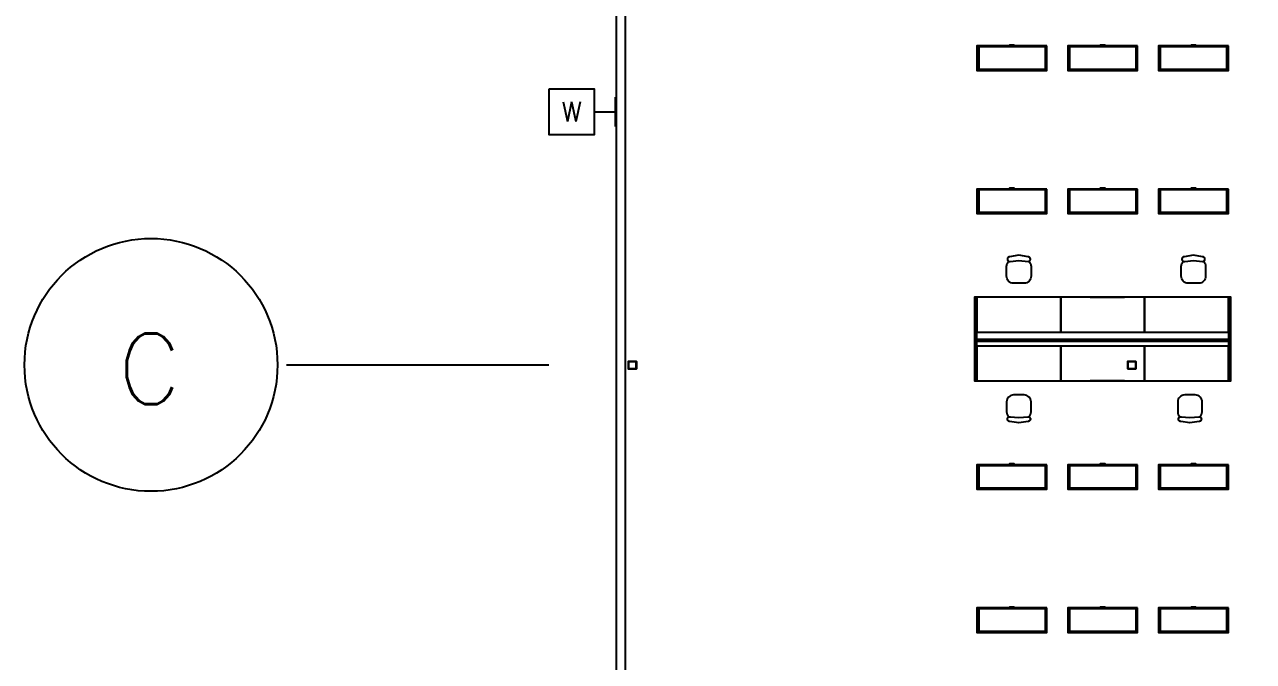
# Model space of a CAD drawing. Header units: millimetres. Extents: x 626570 to 643256, y 6233 to 11343.
# Drawn here: x 626570 to 627633, y 9670 to 10221 of the extents above; entities that cross this region are included whole.
import ezdxf
from ezdxf.enums import TextEntityAlignment as Align

# ---------------------------------------------------------------- set-up
doc = ezdxf.new("R2010")
doc.units = ezdxf.units.MM
doc.header["$LTSCALE"] = 4000
doc.header["$MEASUREMENT"] = 0
doc.linetypes.add('DASHDOT', pattern=[1, 0.5, -0.25, 0, -0.25])
doc.layers.get('0').update_dxf_attribs({"linetype": 'CONTINUOUS'})
for name, color, linetype in [('2012-201_FURNITURE', 4, 'CONTINUOUS'), ('2012-201_WALL-FLEXWALL', 7, 'CONTINUOUS'), ('LTG', 6, 'CONTINUOUS'), ('MASTERFOUNDATION_1', 4, 'DASHDOT'), ('MASTERFOUNDATION_2', 7, 'CONTINUOUS'), ('MASTERFOUNDATION_25', 7, 'CONTINUOUS')]:
    doc.layers.add(name, color=color, linetype=linetype)
doc.styles.add('ROMANS', font='ROMANS')
doc.styles.get("Standard").update_dxf_attribs({"font": 'simplex.shx'})

# ---------------------------------------------------------------- blocks, each defined once
blk = doc.blocks.new('WL')
for p, q in [((0, -322), (0, 322)), ((-465, 0), (0, 0))]:
    blk.add_line(p, q)
blk.add_lwpolyline([(-1465, 500), (-1465, -500), (-465, -500), (-465, 500)], close=True)
blk.add_text('W', height=430).set_placement((-965, 0), align=Align.MIDDLE)

msp = doc.modelspace()

# ---------------------------------------------------------------- linework, layer by layer
at = {"layer": '2012-201_FURNITURE', "linetype": 'Continuous'}
for p, q in [((627453.5, 10202), (627394.6, 10202)), ((627395.3, 10202), (627395.3, 10181.6)), ((627452.7, 10202), (627452.7, 10181.6)), ((627532, 10202), (627473.1, 10202)), ((627473.9, 10202), (627473.9, 10181.6)), ((627531.2, 10202), (627531.2, 10181.6)), ((627610.5, 10202), (627551.6, 10202)), ((627552.4, 10202), (627552.4, 10181.6)), ((627609.8, 10202), (627609.8, 10181.6)), ((627453.5, 10078.2), (627394.6, 10078.2)), ((627395.3, 10078.2), (627395.3, 10057.8)), ((627452.7, 10078.2), (627452.7, 10057.8)), ((627532, 10078.2), (627473.1, 10078.2)), ((627473.9, 10078.2), (627473.9, 10057.8)), ((627531.2, 10078.2), (627531.2, 10057.8)), ((627610.5, 10078.2), (627551.6, 10078.2)), ((627552.4, 10078.2), (627552.4, 10057.8)), ((627609.8, 10078.2), (627609.8, 10057.8)), ((627453.5, 9839.6), (627394.6, 9839.6)), ((627395.3, 9839.6), (627395.3, 9819.2)), ((627452.7, 9839.6), (627452.7, 9819.2)), ((627532, 9839.6), (627473.1, 9839.6)), ((627473.9, 9839.6), (627473.9, 9819.2)), ((627531.2, 9839.6), (627531.2, 9819.2)), ((627610.5, 9839.6), (627551.6, 9839.6)), ((627552.4, 9839.6), (627552.4, 9819.2)), ((627609.8, 9839.6), (627609.8, 9819.2)), ((627453.5, 9715.8), (627394.6, 9715.8)), ((627395.3, 9715.8), (627395.3, 9695.4)), ((627452.7, 9715.8), (627452.7, 9695.4)), ((627532, 9715.8), (627473.1, 9715.8)), ((627473.9, 9715.8), (627473.9, 9695.4)), ((627531.2, 9715.8), (627531.2, 9695.4)), ((627610.5, 9715.8), (627551.6, 9715.8)), ((627552.4, 9715.8), (627552.4, 9695.4)), ((627609.8, 9715.8), (627609.8, 9695.4))]:
    msp.add_line(p, q, dxfattribs=at)
at = {"layer": '2012-201_FURNITURE', "linetype": 'Continuous', "flags": 128}
for points in [[(627454.2, 10202.8), (627393.8, 10202.8), (627393.8, 10181.6), (627454.2, 10181.6), (627454.2, 10202.8)], [(627453.5, 10202.8), (627453.5, 10182.4), (627394.6, 10182.4), (627394.6, 10202.8), (627453.5, 10202.8)], [(627426, 10202.8), (627426, 10203.5), (627422, 10203.5), (627422, 10202.8), (627426, 10202.8)], [(627532.7, 10202.8), (627472.4, 10202.8), (627472.4, 10181.6), (627532.7, 10181.6), (627532.7, 10202.8)], [(627532, 10202.8), (627532, 10182.4), (627473.1, 10182.4), (627473.1, 10202.8), (627532, 10202.8)], [(627491.8, 10202.8), (627521.3, 10202.8), (627491.8, 10202.8)], [(627504.6, 10202.8), (627504.6, 10203.5), (627500.5, 10203.5), (627500.5, 10202.8), (627504.6, 10202.8)], [(627611.3, 10202.8), (627550.9, 10202.8), (627550.9, 10181.6), (627611.3, 10181.6), (627611.3, 10202.8)], [(627610.5, 10202.8), (627610.5, 10182.4), (627551.6, 10182.4), (627551.6, 10202.8), (627610.5, 10202.8)], [(627583.1, 10202.8), (627583.1, 10203.5), (627579.1, 10203.5), (627579.1, 10202.8), (627583.1, 10202.8)], [(627454.2, 10078.9), (627393.8, 10078.9), (627393.8, 10057.8), (627454.2, 10057.8), (627454.2, 10078.9)], [(627453.5, 10078.9), (627453.5, 10058.6), (627394.6, 10058.6), (627394.6, 10078.9), (627453.5, 10078.9)], [(627426, 10078.9), (627426, 10079.7), (627422, 10079.7), (627422, 10078.9), (627426, 10078.9)], [(627532.7, 10078.9), (627472.4, 10078.9), (627472.4, 10057.8), (627532.7, 10057.8), (627532.7, 10078.9)], [(627532, 10078.9), (627532, 10058.6), (627473.1, 10058.6), (627473.1, 10078.9), (627532, 10078.9)], [(627504.6, 10078.9), (627504.6, 10079.7), (627500.5, 10079.7), (627500.5, 10078.9), (627504.6, 10078.9)], [(627611.3, 10078.9), (627550.9, 10078.9), (627550.9, 10057.8), (627611.3, 10057.8), (627611.3, 10078.9)], [(627610.5, 10078.9), (627610.5, 10058.6), (627551.6, 10058.6), (627551.6, 10078.9), (627610.5, 10078.9)], [(627583.1, 10078.9), (627583.1, 10079.7), (627579.1, 10079.7), (627579.1, 10078.9), (627583.1, 10078.9)], [(627491.8, 10057.8), (627521.3, 10057.8), (627491.8, 10057.8)], [(627430, 10021.6), (627430, 10021.6), (627430, 10021.6), (627422.1, 10020.3), (627422.1, 10020.3), (627422.1, 10020.3), (627422, 10020.3), (627421.9, 10020.3), (627421.8, 10020.3), (627421.8, 10020.3), (627421.7, 10020.3), (627421.6, 10020.3), (627421.6, 10020.2), (627421.5, 10020.2), (627421.4, 10020.2), (627421.4, 10020.2), (627421.4, 10020.2), (627421.3, 10020.1), (627421.2, 10020.1), (627421.2, 10020.1), (627421.1, 10020), (627421, 10020), (627421, 10020), (627420.9, 10019.9), (627420.9, 10019.9), (627420.8, 10019.8), (627420.8, 10019.8), (627420.7, 10019.7), (627420.7, 10019.7), (627420.7, 10019.7), (627420.6, 10019.6), (627420.6, 10019.6), (627420.5, 10019.5), (627420.5, 10019.4), (627420.4, 10019.4), (627420.4, 10019.3), (627420.4, 10019.3), (627420.3, 10019.2), (627420.3, 10019.1), (627420.3, 10019.1), (627420.3, 10019.1), (627420.2, 10019), (627420.2, 10018.9), (627420.2, 10018.9), (627420.2, 10018.8), (627420.2, 10018.7), (627420.1, 10018.6), (627420.1, 10018.6), (627420.1, 10018.5), (627420.1, 10018.4), (627420.1, 10018.3), (627420.1, 10018.3), (627420.1, 10018.2), (627420.1, 10018.1), (627420.1, 10018.1), (627420.1, 10018), (627420.1, 10017.9), (627420.2, 10017.8), (627420.2, 10017.8), (627420.2, 10017.7), (627420.2, 10017.6), (627420.2, 10017.6), (627420.3, 10017.5), (627420.3, 10017.5), (627420.3, 10017.4), (627420.3, 10017.4), (627420.4, 10017.3), (627420.4, 10017.2), (627420.4, 10017.2), (627420.5, 10017.1), (627420.5, 10017.1), (627420.6, 10017), (627420.6, 10016.9), (627420.7, 10016.9), (627420.7, 10016.8), (627420.7, 10016.8), (627420.8, 10016.8), (627420.8, 10016.7), (627420.9, 10016.7), (627420.9, 10016.6), (627421, 10016.6), (627421, 10016.6), (627421.1, 10016.5), (627421.2, 10016.5), (627421.2, 10016.4), (627421.3, 10016.4), (627421.4, 10016.4), (627421.4, 10016.4), (627421.5, 10016.4), (627421.6, 10016.3), (627421.7, 10016.3), (627421.8, 10016.3), (627421.9, 10016.3), (627422, 10016.3), (627422.1, 10016.3), (627422.2, 10016.3), (627422.3, 10016.3), (627422.4, 10016.3), (627422.5, 10016.3), (627422.5, 10016.3), (627430, 10017), (627438, 10016.2), (627438, 10016.2), (627438, 10016.2), (627438.1, 10016.2), (627438.2, 10016.2), (627438.2, 10016.3), (627438.3, 10016.3), (627438.4, 10016.3), (627438.5, 10016.3), (627438.5, 10016.3), (627438.6, 10016.3), (627438.7, 10016.4), (627438.7, 10016.4), (627438.7, 10016.4), (627438.8, 10016.4), (627438.9, 10016.4), (627438.9, 10016.5), (627439, 10016.5), (627439.1, 10016.6), (627439.1, 10016.6), (627439.2, 10016.6), (627439.2, 10016.7), (627439.3, 10016.7), (627439.3, 10016.8), (627439.4, 10016.8), (627439.4, 10016.9), (627439.5, 10016.9), (627439.5, 10017), (627439.6, 10017.1), (627439.6, 10017.1), (627439.7, 10017.2), (627439.7, 10017.2), (627439.7, 10017.3), (627439.8, 10017.4), (627439.8, 10017.4), (627439.8, 10017.5), (627439.8, 10017.5), (627439.9, 10017.6), (627439.9, 10017.6), (627439.9, 10017.7), (627439.9, 10017.8), (627439.9, 10017.8), (627440, 10017.9), (627440, 10018), (627440, 10018.1), (627440, 10018.1), (627440, 10018.2), (627440, 10018.3), (627440, 10018.3), (627440, 10018.4), (627440, 10018.5), (627440, 10018.6), (627440, 10018.6), (627439.9, 10018.7), (627439.9, 10018.8), (627439.9, 10018.9), (627439.9, 10018.9), (627439.9, 10019), (627439.8, 10019.1), (627439.8, 10019.1), (627439.8, 10019.1), (627439.8, 10019.2), (627439.7, 10019.3), (627439.7, 10019.3), (627439.7, 10019.4), (627439.6, 10019.4), (627439.6, 10019.5), (627439.5, 10019.6), (627439.5, 10019.6), (627439.4, 10019.7), (627439.4, 10019.7), (627439.3, 10019.8), (627439.3, 10019.8), (627439.2, 10019.9), (627439.2, 10019.9), (627439.1, 10020), (627439.1, 10020), (627439, 10020), (627438.9, 10020.1), (627438.9, 10020.1), (627438.8, 10020.1), (627438.7, 10020.2), (627438.7, 10020.2), (627438.7, 10020.2), (627438.6, 10020.2), (627438.5, 10020.2), (627438.5, 10020.3), (627438.4, 10020.3), (627438.3, 10020.3), (627438.2, 10020.3), (627438.2, 10020.3), (627438.1, 10020.3), (627438, 10020.3), (627438, 10020.3), (627438, 10020.3), (627430.1, 10021.6), (627430.1, 10021.6), (627430, 10021.6)], [(627581, 10021.6), (627581, 10021.6), (627581, 10021.6), (627573.1, 10020.3), (627573.1, 10020.3), (627573.1, 10020.3), (627573, 10020.3), (627572.9, 10020.3), (627572.8, 10020.3), (627572.8, 10020.3), (627572.7, 10020.3), (627572.6, 10020.3), (627572.6, 10020.2), (627572.5, 10020.2), (627572.4, 10020.2), (627572.3, 10020.2), (627572.3, 10020.2), (627572.3, 10020.1), (627572.2, 10020.1), (627572.2, 10020.1), (627572.1, 10020), (627572, 10020), (627572, 10020), (627571.9, 10019.9), (627571.9, 10019.9), (627571.8, 10019.8), (627571.7, 10019.8), (627571.7, 10019.7), (627571.6, 10019.7), (627571.6, 10019.6), (627571.5, 10019.6), (627571.5, 10019.5), (627571.5, 10019.4), (627571.4, 10019.4), (627571.4, 10019.3), (627571.3, 10019.3), (627571.3, 10019.2), (627571.3, 10019.1), (627571.2, 10019.1), (627571.2, 10019.1), (627571.2, 10019), (627571.2, 10018.9), (627571.2, 10018.9), (627571.2, 10018.8), (627571.1, 10018.7), (627571.1, 10018.6), (627571.1, 10018.6), (627571.1, 10018.5), (627571.1, 10018.4), (627571.1, 10018.3), (627571.1, 10018.3), (627571.1, 10018.2), (627571.1, 10018.1), (627571.1, 10018.1), (627571.1, 10018), (627571.1, 10017.9), (627571.1, 10017.8), (627571.2, 10017.8), (627571.2, 10017.7), (627571.2, 10017.6), (627571.2, 10017.6), (627571.2, 10017.5), (627571.2, 10017.5), (627571.3, 10017.4), (627571.3, 10017.4), (627571.3, 10017.3), (627571.4, 10017.2), (627571.4, 10017.2), (627571.5, 10017.1), (627571.5, 10017.1), (627571.5, 10017), (627571.6, 10016.9), (627571.6, 10016.9), (627571.7, 10016.8), (627571.7, 10016.8), (627571.8, 10016.7), (627571.9, 10016.7), (627571.9, 10016.6), (627572, 10016.6), (627572, 10016.6), (627572.1, 10016.5), (627572.2, 10016.5), (627572.2, 10016.4), (627572.3, 10016.4), (627572.3, 10016.4), (627572.5, 10016.4), (627572.6, 10016.3), (627572.7, 10016.3), (627572.8, 10016.3), (627572.9, 10016.3), (627573, 10016.3), (627573.1, 10016.3), (627573.2, 10016.3), (627573.3, 10016.3), (627573.4, 10016.3), (627573.5, 10016.3), (627573.5, 10016.3), (627581, 10017), (627588.9, 10016.2), (627588.9, 10016.2), (627589, 10016.2), (627589.1, 10016.2), (627589.2, 10016.2), (627589.2, 10016.3), (627589.3, 10016.3), (627589.4, 10016.3), (627589.4, 10016.3), (627589.5, 10016.3), (627589.6, 10016.3), (627589.7, 10016.4), (627589.7, 10016.4), (627589.7, 10016.4), (627589.8, 10016.4), (627589.9, 10016.4), (627589.9, 10016.5), (627590, 10016.5), (627590, 10016.6), (627590.1, 10016.6), (627590.2, 10016.6), (627590.2, 10016.7), (627590.3, 10016.7), (627590.3, 10016.8), (627590.4, 10016.8), (627590.4, 10016.9), (627590.5, 10016.9), (627590.5, 10017), (627590.6, 10017.1), (627590.6, 10017.1), (627590.7, 10017.2), (627590.7, 10017.2), (627590.7, 10017.3), (627590.8, 10017.4), (627590.8, 10017.4), (627590.8, 10017.5), (627590.8, 10017.5), (627590.8, 10017.6), (627590.9, 10017.6), (627590.9, 10017.7), (627590.9, 10017.8), (627590.9, 10017.8), (627590.9, 10017.9), (627591, 10018), (627591, 10018.1), (627591, 10018.1), (627591, 10018.2), (627591, 10018.3), (627591, 10018.3), (627591, 10018.4), (627591, 10018.5), (627591, 10018.6), (627590.9, 10018.6), (627590.9, 10018.7), (627590.9, 10018.8), (627590.9, 10018.9), (627590.9, 10018.9), (627590.8, 10019), (627590.8, 10019.1), (627590.8, 10019.1), (627590.8, 10019.1), (627590.8, 10019.2), (627590.7, 10019.3), (627590.7, 10019.3), (627590.7, 10019.4), (627590.6, 10019.4), (627590.6, 10019.5), (627590.5, 10019.6), (627590.5, 10019.6), (627590.4, 10019.7), (627590.4, 10019.7), (627590.3, 10019.8), (627590.3, 10019.8), (627590.2, 10019.9), (627590.2, 10019.9), (627590.1, 10020), (627590, 10020), (627590, 10020), (627589.9, 10020.1), (627589.9, 10020.1), (627589.8, 10020.1), (627589.7, 10020.2), (627589.7, 10020.2), (627589.7, 10020.2), (627589.6, 10020.2), (627589.5, 10020.2), (627589.4, 10020.3), (627589.4, 10020.3), (627589.3, 10020.3), (627589.2, 10020.3), (627589.2, 10020.3), (627589.1, 10020.3), (627589, 10020.3), (627588.9, 10020.3), (627588.9, 10020.3), (627581.1, 10021.6), (627581.1, 10021.6), (627581, 10021.6)], [(627393.8, 9912.9), (627393.8, 9985.3), (627391.8, 9985.3), (627391.8, 9912.9), (627393.8, 9912.9)], [(627393.8, 9955.1), (627466.3, 9955.1), (627466.3, 9985.3), (627393.8, 9985.3), (627393.8, 9955.1)], [(627466.3, 9955.1), (627538.8, 9955.1), (627538.8, 9985.3), (627466.3, 9985.3), (627466.3, 9955.1)], [(627491.8, 9985.3), (627521.3, 9985.3), (627491.8, 9985.3)], [(627538.8, 9955.1), (627611.3, 9955.1), (627611.3, 9985.3), (627538.8, 9985.3), (627538.8, 9955.1)], [(627611.3, 9985.3), (627611.3, 9912.9), (627613.3, 9912.9), (627613.3, 9985.3), (627611.3, 9985.3)], [(627393.8, 9949.1), (627611.3, 9949.1), (627611.3, 9947.1), (627393.8, 9947.1), (627393.8, 9949.1)], [(627393.8, 9912.9), (627466.3, 9912.9), (627466.3, 9943.1), (627393.8, 9943.1), (627393.8, 9912.9)], [(627466.3, 9912.9), (627538.8, 9912.9), (627538.8, 9943.1), (627466.3, 9943.1), (627466.3, 9912.9)], [(627538.8, 9912.9), (627611.3, 9912.9), (627611.3, 9943.1), (627538.8, 9943.1), (627538.8, 9912.9)], [(627491.8, 9912.9), (627521.3, 9912.9), (627491.8, 9912.9)], [(627430, 9876.6), (627430, 9876.6), (627430, 9876.6), (627422.1, 9877.9), (627422.1, 9877.9), (627422.1, 9877.9), (627422, 9877.9), (627421.9, 9877.9), (627421.8, 9877.9), (627421.8, 9877.9), (627421.7, 9877.9), (627421.6, 9877.9), (627421.6, 9878), (627421.5, 9878), (627421.4, 9878), (627421.4, 9878), (627421.4, 9878), (627421.3, 9878.1), (627421.2, 9878.1), (627421.2, 9878.1), (627421.1, 9878.2), (627421, 9878.2), (627421, 9878.2), (627420.9, 9878.3), (627420.9, 9878.3), (627420.8, 9878.4), (627420.8, 9878.4), (627420.7, 9878.5), (627420.7, 9878.5), (627420.7, 9878.5), (627420.6, 9878.6), (627420.6, 9878.6), (627420.5, 9878.7), (627420.5, 9878.8), (627420.4, 9878.8), (627420.4, 9878.9), (627420.4, 9878.9), (627420.3, 9879), (627420.3, 9879.1), (627420.3, 9879.1), (627420.3, 9879.1), (627420.2, 9879.2), (627420.2, 9879.3), (627420.2, 9879.3), (627420.2, 9879.4), (627420.2, 9879.5), (627420.1, 9879.6), (627420.1, 9879.6), (627420.1, 9879.7), (627420.1, 9879.8), (627420.1, 9879.8), (627420.1, 9879.9), (627420.1, 9880), (627420.1, 9880.1), (627420.1, 9880.1), (627420.1, 9880.2), (627420.1, 9880.3), (627420.2, 9880.4), (627420.2, 9880.4), (627420.2, 9880.5), (627420.2, 9880.6), (627420.2, 9880.6), (627420.3, 9880.7), (627420.3, 9880.7), (627420.3, 9880.8), (627420.3, 9880.8), (627420.4, 9880.9), (627420.4, 9881), (627420.4, 9881), (627420.5, 9881.1), (627420.5, 9881.1), (627420.6, 9881.2), (627420.6, 9881.3), (627420.7, 9881.3), (627420.7, 9881.4), (627420.7, 9881.4), (627420.8, 9881.4), (627420.8, 9881.5), (627420.9, 9881.5), (627420.9, 9881.6), (627421, 9881.6), (627421, 9881.6), (627421.1, 9881.7), (627421.2, 9881.7), (627421.2, 9881.7), (627421.3, 9881.8), (627421.4, 9881.8), (627421.4, 9881.8), (627421.5, 9881.8), (627421.6, 9881.9), (627421.7, 9881.9), (627421.8, 9881.9), (627421.9, 9881.9), (627422, 9881.9), (627422.1, 9881.9), (627422.2, 9881.9), (627422.3, 9881.9), (627422.4, 9881.9), (627422.5, 9881.9), (627422.5, 9881.9), (627430, 9881.2), (627438, 9882), (627438, 9882), (627438, 9882), (627438.1, 9882), (627438.2, 9882), (627438.2, 9881.9), (627438.3, 9881.9), (627438.4, 9881.9), (627438.5, 9881.9), (627438.5, 9881.9), (627438.6, 9881.9), (627438.7, 9881.8), (627438.7, 9881.8), (627438.7, 9881.8), (627438.8, 9881.8), (627438.9, 9881.7), (627438.9, 9881.7), (627439, 9881.7), (627439.1, 9881.6), (627439.1, 9881.6), (627439.2, 9881.6), (627439.2, 9881.5), (627439.3, 9881.5), (627439.3, 9881.4), (627439.4, 9881.4), (627439.4, 9881.3), (627439.5, 9881.3), (627439.5, 9881.2), (627439.6, 9881.1), (627439.6, 9881.1), (627439.7, 9881), (627439.7, 9881), (627439.7, 9880.9), (627439.8, 9880.8), (627439.8, 9880.8), (627439.8, 9880.7), (627439.8, 9880.7), (627439.9, 9880.6), (627439.9, 9880.6), (627439.9, 9880.5), (627439.9, 9880.4), (627439.9, 9880.4), (627440, 9880.3), (627440, 9880.2), (627440, 9880.1), (627440, 9880.1), (627440, 9880), (627440, 9879.9), (627440, 9879.8), (627440, 9879.8), (627440, 9879.7), (627440, 9879.6), (627440, 9879.6), (627439.9, 9879.5), (627439.9, 9879.4), (627439.9, 9879.3), (627439.9, 9879.3), (627439.9, 9879.2), (627439.8, 9879.1), (627439.8, 9879.1), (627439.8, 9879.1), (627439.8, 9879), (627439.7, 9878.9), (627439.7, 9878.9), (627439.7, 9878.8), (627439.6, 9878.8), (627439.6, 9878.7), (627439.5, 9878.6), (627439.5, 9878.6), (627439.4, 9878.5), (627439.4, 9878.5), (627439.3, 9878.4), (627439.3, 9878.4), (627439.2, 9878.3), (627439.2, 9878.3), (627439.1, 9878.2), (627439.1, 9878.2), (627439, 9878.2), (627438.9, 9878.1), (627438.9, 9878.1), (627438.8, 9878.1), (627438.7, 9878), (627438.7, 9878), (627438.7, 9878), (627438.6, 9878), (627438.5, 9878), (627438.5, 9877.9), (627438.4, 9877.9), (627438.3, 9877.9), (627438.2, 9877.9), (627438.2, 9877.9), (627438.1, 9877.9), (627438, 9877.9), (627438, 9877.9), (627438, 9877.9), (627430.1, 9876.6), (627430.1, 9876.6), (627430, 9876.6)], [(627578, 9876.6), (627578, 9876.6), (627578, 9876.6), (627570.1, 9877.9), (627570.1, 9877.9), (627570, 9877.9), (627570, 9877.9), (627569.9, 9877.9), (627569.8, 9877.9), (627569.7, 9877.9), (627569.7, 9877.9), (627569.6, 9877.9), (627569.5, 9878), (627569.5, 9878), (627569.4, 9878), (627569.3, 9878), (627569.3, 9878), (627569.3, 9878.1), (627569.2, 9878.1), (627569.1, 9878.1), (627569.1, 9878.2), (627569, 9878.2), (627568.9, 9878.2), (627568.9, 9878.3), (627568.8, 9878.3), (627568.8, 9878.4), (627568.7, 9878.4), (627568.7, 9878.5), (627568.6, 9878.5), (627568.6, 9878.6), (627568.5, 9878.6), (627568.5, 9878.7), (627568.4, 9878.8), (627568.4, 9878.8), (627568.4, 9878.9), (627568.3, 9878.9), (627568.3, 9879), (627568.3, 9879.1), (627568.2, 9879.1), (627568.2, 9879.1), (627568.2, 9879.2), (627568.2, 9879.3), (627568.2, 9879.3), (627568.1, 9879.4), (627568.1, 9879.5), (627568.1, 9879.6), (627568.1, 9879.6), (627568.1, 9879.7), (627568.1, 9879.8), (627568.1, 9879.8), (627568.1, 9879.9), (627568.1, 9880), (627568.1, 9880.1), (627568.1, 9880.1), (627568.1, 9880.2), (627568.1, 9880.3), (627568.1, 9880.4), (627568.1, 9880.4), (627568.2, 9880.5), (627568.2, 9880.6), (627568.2, 9880.6), (627568.2, 9880.7), (627568.2, 9880.7), (627568.3, 9880.8), (627568.3, 9880.8), (627568.3, 9880.9), (627568.4, 9881), (627568.4, 9881), (627568.4, 9881.1), (627568.5, 9881.1), (627568.5, 9881.2), (627568.6, 9881.3), (627568.6, 9881.3), (627568.7, 9881.4), (627568.7, 9881.4), (627568.8, 9881.5), (627568.8, 9881.5), (627568.9, 9881.6), (627568.9, 9881.6), (627569, 9881.6), (627569.1, 9881.7), (627569.1, 9881.7), (627569.2, 9881.7), (627569.3, 9881.8), (627569.3, 9881.8), (627569.4, 9881.8), (627569.5, 9881.9), (627569.6, 9881.9), (627569.7, 9881.9), (627569.9, 9881.9), (627570, 9881.9), (627570.1, 9881.9), (627570.2, 9881.9), (627570.3, 9881.9), (627570.4, 9881.9), (627570.5, 9881.9), (627570.5, 9881.9), (627578, 9881.2), (627585.9, 9882), (627585.9, 9882), (627586, 9882), (627586.1, 9882), (627586.1, 9882), (627586.2, 9881.9), (627586.3, 9881.9), (627586.4, 9881.9), (627586.4, 9881.9), (627586.5, 9881.9), (627586.6, 9881.9), (627586.6, 9881.8), (627586.7, 9881.8), (627586.7, 9881.8), (627586.8, 9881.8), (627586.8, 9881.7), (627586.9, 9881.7), (627587, 9881.7), (627587, 9881.6), (627587.1, 9881.6), (627587.1, 9881.6), (627587.2, 9881.5), (627587.3, 9881.5), (627587.3, 9881.4), (627587.4, 9881.4), (627587.4, 9881.3), (627587.5, 9881.3), (627587.5, 9881.2), (627587.5, 9881.1), (627587.6, 9881.1), (627587.6, 9881), (627587.7, 9881), (627587.7, 9880.9), (627587.7, 9880.8), (627587.8, 9880.8), (627587.8, 9880.7), (627587.8, 9880.7), (627587.8, 9880.6), (627587.9, 9880.6), (627587.9, 9880.5), (627587.9, 9880.4), (627587.9, 9880.4), (627587.9, 9880.3), (627587.9, 9880.2), (627587.9, 9880.1), (627587.9, 9880.1), (627588, 9880), (627588, 9879.9), (627588, 9879.8), (627587.9, 9879.8), (627587.9, 9879.7), (627587.9, 9879.6), (627587.9, 9879.6), (627587.9, 9879.5), (627587.9, 9879.4), (627587.9, 9879.3), (627587.9, 9879.3), (627587.8, 9879.2), (627587.8, 9879.1), (627587.8, 9879.1), (627587.8, 9879.1), (627587.7, 9879), (627587.7, 9878.9), (627587.7, 9878.9), (627587.6, 9878.8), (627587.6, 9878.8), (627587.5, 9878.7), (627587.5, 9878.6), (627587.5, 9878.6), (627587.4, 9878.5), (627587.4, 9878.5), (627587.3, 9878.4), (627587.3, 9878.4), (627587.2, 9878.3), (627587.1, 9878.3), (627587.1, 9878.2), (627587, 9878.2), (627587, 9878.2), (627586.9, 9878.1), (627586.8, 9878.1), (627586.8, 9878.1), (627586.7, 9878), (627586.7, 9878), (627586.6, 9878), (627586.6, 9878), (627586.5, 9878), (627586.4, 9877.9), (627586.4, 9877.9), (627586.3, 9877.9), (627586.2, 9877.9), (627586.1, 9877.9), (627586.1, 9877.9), (627586, 9877.9), (627585.9, 9877.9), (627585.9, 9877.9), (627578, 9876.6), (627578, 9876.6), (627578, 9876.6)], [(627454.2, 9840.4), (627393.8, 9840.4), (627393.8, 9819.2), (627454.2, 9819.2), (627454.2, 9840.4)], [(627453.5, 9840.4), (627453.5, 9820), (627394.6, 9820), (627394.6, 9840.4), (627453.5, 9840.4)], [(627426, 9840.4), (627426, 9841.1), (627422, 9841.1), (627422, 9840.4), (627426, 9840.4)], [(627532.7, 9840.4), (627472.4, 9840.4), (627472.4, 9819.2), (627532.7, 9819.2), (627532.7, 9840.4)], [(627532, 9840.4), (627532, 9820), (627473.1, 9820), (627473.1, 9840.4), (627532, 9840.4)], [(627491.8, 9840.4), (627521.3, 9840.4), (627491.8, 9840.4)], [(627504.6, 9840.4), (627504.6, 9841.1), (627500.5, 9841.1), (627500.5, 9840.4), (627504.6, 9840.4)], [(627611.3, 9840.4), (627550.9, 9840.4), (627550.9, 9819.2), (627611.3, 9819.2), (627611.3, 9840.4)], [(627610.5, 9840.4), (627610.5, 9820), (627551.6, 9820), (627551.6, 9840.4), (627610.5, 9840.4)], [(627583.1, 9840.4), (627583.1, 9841.1), (627579.1, 9841.1), (627579.1, 9840.4), (627583.1, 9840.4)], [(627454.2, 9716.6), (627393.8, 9716.6), (627393.8, 9695.4), (627454.2, 9695.4), (627454.2, 9716.6)], [(627453.5, 9716.6), (627453.5, 9696.2), (627394.6, 9696.2), (627394.6, 9716.6), (627453.5, 9716.6)], [(627426, 9716.6), (627426, 9717.3), (627422, 9717.3), (627422, 9716.6), (627426, 9716.6)], [(627532.7, 9716.6), (627472.4, 9716.6), (627472.4, 9695.4), (627532.7, 9695.4), (627532.7, 9716.6)], [(627532, 9716.6), (627532, 9696.2), (627473.1, 9696.2), (627473.1, 9716.6), (627532, 9716.6)], [(627504.6, 9716.6), (627504.6, 9717.3), (627500.5, 9717.3), (627500.5, 9716.6), (627504.6, 9716.6)], [(627611.3, 9716.6), (627550.9, 9716.6), (627550.9, 9695.4), (627611.3, 9695.4), (627611.3, 9716.6)], [(627610.5, 9716.6), (627610.5, 9696.2), (627551.6, 9696.2), (627551.6, 9716.6), (627610.5, 9716.6)], [(627583.1, 9716.6), (627583.1, 9717.3), (627579.1, 9717.3), (627579.1, 9716.6), (627583.1, 9716.6)], [(627491.8, 9695.4), (627521.3, 9695.4), (627491.8, 9695.4)]]:
    msp.add_lwpolyline(points, close=True, dxfattribs=at)
for points in [[(627421.4, 10016.4, 0.091777), (627422.5, 10016.3), (627422.5, 10016.3), (627430, 10017), (627438, 10016.3), (627438, 10016.3, 0.097566), (627438.7, 10016.4), (627438.7, 10016.4, -0.208264), (627440.6, 10012), (627440.6, 10012), (627440.6, 10003.5), (627440.6, 10003.5, -0.414214), (627434.6, 9997.4), (627434.6, 9997.4), (627425.5, 9997.4), (627425.5, 9997.4, -0.414214), (627419.5, 10003.5), (627419.5, 10003.5), (627419.5, 10012), (627419.5, 10012, -0.207181), (627421.4, 10016.4)], [(627572.4, 10016.4, 0.091777), (627573.5, 10016.3), (627573.5, 10016.3), (627581, 10017), (627588.9, 10016.3), (627588.9, 10016.3, 0.097566), (627589.7, 10016.4), (627589.7, 10016.4, -0.208264), (627591.6, 10012), (627591.6, 10012), (627591.6, 10003.5), (627591.6, 10003.5, -0.414214), (627585.6, 9997.4), (627585.6, 9997.4), (627576.5, 9997.4), (627576.5, 9997.4, -0.414214), (627570.5, 10003.5), (627570.5, 10003.5), (627570.5, 10012), (627570.5, 10012, -0.207181), (627572.4, 10016.4)], [(627421.4, 9881.8, -0.091777), (627422.5, 9881.9), (627422.5, 9881.9), (627430, 9881.2), (627438, 9881.9), (627438, 9881.9, -0.097566), (627438.7, 9881.8), (627438.7, 9881.8, 0.208264), (627440.6, 9886.2), (627440.6, 9886.2), (627440.6, 9894.7), (627440.6, 9894.7, 0.414214), (627434.6, 9900.8), (627434.6, 9900.8), (627425.5, 9900.8), (627425.5, 9900.8, 0.414214), (627419.5, 9894.7), (627419.5, 9894.7), (627419.5, 9886.2), (627419.5, 9886.2, 0.207181), (627421.4, 9881.8)], [(627569.4, 9881.8, -0.091777), (627570.5, 9881.9), (627570.5, 9881.9), (627578, 9881.2), (627585.9, 9881.9), (627585.9, 9881.9, -0.097566), (627586.7, 9881.8), (627586.7, 9881.8, 0.208264), (627588.6, 9886.2), (627588.6, 9886.2), (627588.6, 9894.7), (627588.6, 9894.7, 0.414214), (627582.6, 9900.8), (627582.6, 9900.8), (627573.5, 9900.8), (627573.5, 9900.8, 0.414214), (627567.5, 9894.7), (627567.5, 9894.7), (627567.5, 9886.2), (627567.5, 9886.2, 0.207181), (627569.4, 9881.8)]]:
    msp.add_lwpolyline(points, format="xyb", close=True, dxfattribs=at)
at = {"layer": '2012-201_WALL-FLEXWALL', "linetype": 'Continuous'}
for p, q in [((627082, 8848.5), (627082, 10900.4)), ((627089.8, 8848.5), (627089.8, 10892.5))]:
    msp.add_line(p, q, dxfattribs=at)
at = {"layer": 'MASTERFOUNDATION_1', "linetype": 'DASHDOT'}
for p, q in [((627095.8, 6626.9), (627095.8, 11123.2)), ((627527.8, 6626.9), (627527.8, 11123.2)), ((643023.9, 9926.6), (626796.6, 9926.6))]:
    msp.add_line(p, q, dxfattribs=at)
at = {"layer": 'MASTERFOUNDATION_2', "linetype": 'Continuous'}
msp.add_circle((626679.4, 9926.8), 109.4, dxfattribs=at)
at = {"layer": 'MASTERFOUNDATION_25', "linetype": 'Continuous', "flags": 128}
for points in [[(627092.9, 9930.1), (627098.6, 9930.1), (627098.7, 9930.1), (627098.7, 9930.1), (627098.7, 9930.1), (627098.7, 9930.1), (627098.7, 9930.1), (627098.8, 9930.1), (627098.8, 9930.1), (627098.8, 9930.1), (627098.8, 9930.1), (627098.8, 9930.1), (627098.9, 9930.1), (627098.9, 9930.1), (627098.9, 9930), (627098.9, 9930), (627098.9, 9930), (627099, 9930), (627099, 9930), (627099, 9930), (627099, 9930), (627099, 9930), (627099, 9929.9), (627099.1, 9929.9), (627099.1, 9929.9), (627099.1, 9929.9), (627099.1, 9929.9), (627099.1, 9929.9), (627099.1, 9929.9), (627099.1, 9929.8), (627099.2, 9929.8), (627099.2, 9929.8), (627099.2, 9929.8), (627099.2, 9929.8), (627099.2, 9929.7), (627099.2, 9929.7), (627099.2, 9929.7), (627099.2, 9929.7), (627099.2, 9929.7), (627099.2, 9929.6), (627099.2, 9929.6), (627099.2, 9929.6), (627099.2, 9929.6), (627099.2, 9929.6), (627099.3, 9929.5), (627099.3, 9929.5), (627099.3, 9929.5), (627099.3, 9923.7), (627099.3, 9923.7), (627099.3, 9923.7), (627099.2, 9923.7), (627099.2, 9923.6), (627099.2, 9923.6), (627099.2, 9923.6), (627099.2, 9923.6), (627099.2, 9923.6), (627099.2, 9923.5), (627099.2, 9923.5), (627099.2, 9923.5), (627099.2, 9923.5), (627099.2, 9923.5), (627099.2, 9923.4), (627099.2, 9923.4), (627099.2, 9923.4), (627099.1, 9923.4), (627099.1, 9923.4), (627099.1, 9923.3), (627099.1, 9923.3), (627099.1, 9923.3), (627099.1, 9923.3), (627099.1, 9923.3), (627099, 9923.3), (627099, 9923.3), (627099, 9923.2), (627099, 9923.2), (627099, 9923.2), (627099, 9923.2), (627098.9, 9923.2), (627098.9, 9923.2), (627098.9, 9923.2), (627098.9, 9923.2), (627098.9, 9923.2), (627098.8, 9923.1), (627098.8, 9923.1), (627098.8, 9923.1), (627098.8, 9923.1), (627098.8, 9923.1), (627098.7, 9923.1), (627098.7, 9923.1), (627098.7, 9923.1), (627098.7, 9923.1), (627098.7, 9923.1), (627098.6, 9923.1), (627092.9, 9923.1), (627092.9, 9923.1), (627092.8, 9923.1), (627092.8, 9923.1), (627092.8, 9923.1), (627092.8, 9923.1), (627092.7, 9923.1), (627092.7, 9923.1), (627092.7, 9923.1), (627092.7, 9923.1), (627092.7, 9923.1), (627092.6, 9923.2), (627092.6, 9923.2), (627092.6, 9923.2), (627092.6, 9923.2), (627092.6, 9923.2), (627092.5, 9923.2), (627092.5, 9923.2), (627092.5, 9923.2), (627092.5, 9923.2), (627092.5, 9923.3), (627092.5, 9923.3), (627092.4, 9923.3), (627092.4, 9923.3), (627092.4, 9923.3), (627092.4, 9923.3), (627092.4, 9923.3), (627092.4, 9923.4), (627092.4, 9923.4), (627092.3, 9923.4), (627092.3, 9923.4), (627092.3, 9923.4), (627092.3, 9923.5), (627092.3, 9923.5), (627092.3, 9923.5), (627092.3, 9923.5), (627092.3, 9923.5), (627092.3, 9923.6), (627092.3, 9923.6), (627092.3, 9923.6), (627092.3, 9923.6), (627092.3, 9923.6), (627092.3, 9923.7), (627092.3, 9923.7), (627092.3, 9923.7), (627092.3, 9923.7), (627092.3, 9929.5), (627092.3, 9929.5), (627092.3, 9929.5), (627092.3, 9929.6), (627092.3, 9929.6), (627092.3, 9929.6), (627092.3, 9929.6), (627092.3, 9929.6), (627092.3, 9929.7), (627092.3, 9929.7), (627092.3, 9929.7), (627092.3, 9929.7), (627092.3, 9929.7), (627092.3, 9929.8), (627092.3, 9929.8), (627092.3, 9929.8), (627092.3, 9929.8), (627092.4, 9929.8), (627092.4, 9929.9), (627092.4, 9929.9), (627092.4, 9929.9), (627092.4, 9929.9), (627092.4, 9929.9), (627092.4, 9929.9), (627092.5, 9929.9), (627092.5, 9930), (627092.5, 9930), (627092.5, 9930), (627092.5, 9930), (627092.5, 9930), (627092.6, 9930), (627092.6, 9930), (627092.6, 9930), (627092.6, 9930.1), (627092.6, 9930.1), (627092.7, 9930.1), (627092.7, 9930.1), (627092.7, 9930.1), (627092.7, 9930.1), (627092.7, 9930.1), (627092.8, 9930.1), (627092.8, 9930.1), (627092.8, 9930.1), (627092.8, 9930.1), (627092.9, 9930.1), (627092.9, 9930.1)], [(627092.9, 9929.8), (627098.6, 9929.8), (627098.6, 9929.8), (627098.7, 9929.8), (627098.7, 9929.8), (627098.7, 9929.8), (627098.7, 9929.8), (627098.7, 9929.8), (627098.7, 9929.8), (627098.7, 9929.8), (627098.7, 9929.8), (627098.7, 9929.8), (627098.7, 9929.8), (627098.8, 9929.8), (627098.8, 9929.8), (627098.8, 9929.8), (627098.8, 9929.8), (627098.8, 9929.7), (627098.8, 9929.7), (627098.8, 9929.7), (627098.8, 9929.7), (627098.8, 9929.7), (627098.8, 9929.7), (627098.8, 9929.7), (627098.9, 9929.7), (627098.9, 9929.7), (627098.9, 9929.7), (627098.9, 9929.7), (627098.9, 9929.7), (627098.9, 9929.7), (627098.9, 9929.7), (627098.9, 9929.6), (627098.9, 9929.6), (627098.9, 9929.6), (627098.9, 9929.6), (627098.9, 9929.6), (627098.9, 9929.6), (627098.9, 9929.6), (627098.9, 9929.6), (627098.9, 9929.6), (627098.9, 9929.6), (627098.9, 9929.5), (627098.9, 9929.5), (627098.9, 9929.5), (627098.9, 9929.5), (627098.9, 9929.5), (627098.9, 9929.5), (627098.9, 9923.7), (627098.9, 9923.7), (627098.9, 9923.7), (627098.9, 9923.7), (627098.9, 9923.7), (627098.9, 9923.7), (627098.9, 9923.7), (627098.9, 9923.7), (627098.9, 9923.6), (627098.9, 9923.6), (627098.9, 9923.6), (627098.9, 9923.6), (627098.9, 9923.6), (627098.9, 9923.6), (627098.9, 9923.6), (627098.9, 9923.6), (627098.9, 9923.6), (627098.9, 9923.6), (627098.9, 9923.5), (627098.9, 9923.5), (627098.9, 9923.5), (627098.9, 9923.5), (627098.9, 9923.5), (627098.8, 9923.5), (627098.8, 9923.5), (627098.8, 9923.5), (627098.8, 9923.5), (627098.8, 9923.5), (627098.8, 9923.5), (627098.8, 9923.5), (627098.8, 9923.5), (627098.8, 9923.5), (627098.8, 9923.5), (627098.8, 9923.4), (627098.7, 9923.4), (627098.7, 9923.4), (627098.7, 9923.4), (627098.7, 9923.4), (627098.7, 9923.4), (627098.7, 9923.4), (627098.7, 9923.4), (627098.7, 9923.4), (627098.7, 9923.4), (627098.7, 9923.4), (627098.6, 9923.4), (627098.6, 9923.4), (627092.9, 9923.4), (627092.9, 9923.4), (627092.9, 9923.4), (627092.8, 9923.4), (627092.8, 9923.4), (627092.8, 9923.4), (627092.8, 9923.4), (627092.8, 9923.4), (627092.8, 9923.4), (627092.8, 9923.4), (627092.8, 9923.4), (627092.8, 9923.4), (627092.7, 9923.4), (627092.7, 9923.5), (627092.7, 9923.5), (627092.7, 9923.5), (627092.7, 9923.5), (627092.7, 9923.5), (627092.7, 9923.5), (627092.7, 9923.5), (627092.7, 9923.5), (627092.7, 9923.5), (627092.7, 9923.5), (627092.7, 9923.5), (627092.6, 9923.5), (627092.6, 9923.5), (627092.6, 9923.5), (627092.6, 9923.5), (627092.6, 9923.6), (627092.6, 9923.6), (627092.6, 9923.6), (627092.6, 9923.6), (627092.6, 9923.6), (627092.6, 9923.6), (627092.6, 9923.6), (627092.6, 9923.6), (627092.6, 9923.6), (627092.6, 9923.6), (627092.6, 9923.7), (627092.6, 9923.7), (627092.6, 9923.7), (627092.6, 9923.7), (627092.6, 9923.7), (627092.6, 9923.7), (627092.6, 9923.7), (627092.6, 9923.7), (627092.6, 9929.5), (627092.6, 9929.5), (627092.6, 9929.5), (627092.6, 9929.5), (627092.6, 9929.5), (627092.6, 9929.5), (627092.6, 9929.6), (627092.6, 9929.6), (627092.6, 9929.6), (627092.6, 9929.6), (627092.6, 9929.6), (627092.6, 9929.6), (627092.6, 9929.6), (627092.6, 9929.6), (627092.6, 9929.6), (627092.6, 9929.6), (627092.6, 9929.7), (627092.6, 9929.7), (627092.6, 9929.7), (627092.6, 9929.7), (627092.6, 9929.7), (627092.6, 9929.7), (627092.7, 9929.7), (627092.7, 9929.7), (627092.7, 9929.7), (627092.7, 9929.7), (627092.7, 9929.7), (627092.7, 9929.7), (627092.7, 9929.7), (627092.7, 9929.7), (627092.7, 9929.8), (627092.7, 9929.8), (627092.7, 9929.8), (627092.7, 9929.8), (627092.8, 9929.8), (627092.8, 9929.8), (627092.8, 9929.8), (627092.8, 9929.8), (627092.8, 9929.8), (627092.8, 9929.8), (627092.8, 9929.8), (627092.8, 9929.8), (627092.8, 9929.8), (627092.9, 9929.8), (627092.9, 9929.8), (627092.9, 9929.8)], [(627524.9, 9930.1), (627530.6, 9930.1), (627530.7, 9930.1), (627530.7, 9930.1), (627530.7, 9930.1), (627530.7, 9930.1), (627530.7, 9930.1), (627530.8, 9930.1), (627530.8, 9930.1), (627530.8, 9930.1), (627530.8, 9930.1), (627530.9, 9930.1), (627530.9, 9930.1), (627530.9, 9930.1), (627530.9, 9930), (627530.9, 9930), (627530.9, 9930), (627531, 9930), (627531, 9930), (627531, 9930), (627531, 9930), (627531, 9930), (627531.1, 9929.9), (627531.1, 9929.9), (627531.1, 9929.9), (627531.1, 9929.9), (627531.1, 9929.9), (627531.1, 9929.9), (627531.1, 9929.9), (627531.2, 9929.8), (627531.2, 9929.8), (627531.2, 9929.8), (627531.2, 9929.8), (627531.2, 9929.8), (627531.2, 9929.7), (627531.2, 9929.7), (627531.2, 9929.7), (627531.2, 9929.7), (627531.2, 9929.7), (627531.2, 9929.6), (627531.2, 9929.6), (627531.3, 9929.6), (627531.3, 9929.6), (627531.3, 9929.6), (627531.3, 9929.5), (627531.3, 9929.5), (627531.3, 9929.5), (627531.3, 9923.7), (627531.3, 9923.7), (627531.3, 9923.7), (627531.3, 9923.7), (627531.3, 9923.6), (627531.3, 9923.6), (627531.2, 9923.6), (627531.2, 9923.6), (627531.2, 9923.6), (627531.2, 9923.5), (627531.2, 9923.5), (627531.2, 9923.5), (627531.2, 9923.5), (627531.2, 9923.5), (627531.2, 9923.4), (627531.2, 9923.4), (627531.2, 9923.4), (627531.2, 9923.4), (627531.1, 9923.4), (627531.1, 9923.3), (627531.1, 9923.3), (627531.1, 9923.3), (627531.1, 9923.3), (627531.1, 9923.3), (627531.1, 9923.3), (627531, 9923.3), (627531, 9923.2), (627531, 9923.2), (627531, 9923.2), (627531, 9923.2), (627530.9, 9923.2), (627530.9, 9923.2), (627530.9, 9923.2), (627530.9, 9923.2), (627530.9, 9923.2), (627530.9, 9923.1), (627530.8, 9923.1), (627530.8, 9923.1), (627530.8, 9923.1), (627530.8, 9923.1), (627530.7, 9923.1), (627530.7, 9923.1), (627530.7, 9923.1), (627530.7, 9923.1), (627530.7, 9923.1), (627530.6, 9923.1), (627524.9, 9923.1), (627524.9, 9923.1), (627524.8, 9923.1), (627524.8, 9923.1), (627524.8, 9923.1), (627524.8, 9923.1), (627524.8, 9923.1), (627524.7, 9923.1), (627524.7, 9923.1), (627524.7, 9923.1), (627524.7, 9923.1), (627524.6, 9923.2), (627524.6, 9923.2), (627524.6, 9923.2), (627524.6, 9923.2), (627524.6, 9923.2), (627524.6, 9923.2), (627524.5, 9923.2), (627524.5, 9923.2), (627524.5, 9923.2), (627524.5, 9923.3), (627524.5, 9923.3), (627524.5, 9923.3), (627524.4, 9923.3), (627524.4, 9923.3), (627524.4, 9923.3), (627524.4, 9923.3), (627524.4, 9923.4), (627524.4, 9923.4), (627524.4, 9923.4), (627524.3, 9923.4), (627524.3, 9923.4), (627524.3, 9923.5), (627524.3, 9923.5), (627524.3, 9923.5), (627524.3, 9923.5), (627524.3, 9923.5), (627524.3, 9923.6), (627524.3, 9923.6), (627524.3, 9923.6), (627524.3, 9923.6), (627524.3, 9923.6), (627524.3, 9923.7), (627524.3, 9923.7), (627524.3, 9923.7), (627524.3, 9923.7), (627524.3, 9929.5), (627524.3, 9929.5), (627524.3, 9929.5), (627524.3, 9929.6), (627524.3, 9929.6), (627524.3, 9929.6), (627524.3, 9929.6), (627524.3, 9929.6), (627524.3, 9929.7), (627524.3, 9929.7), (627524.3, 9929.7), (627524.3, 9929.7), (627524.3, 9929.7), (627524.3, 9929.8), (627524.3, 9929.8), (627524.3, 9929.8), (627524.4, 9929.8), (627524.4, 9929.8), (627524.4, 9929.9), (627524.4, 9929.9), (627524.4, 9929.9), (627524.4, 9929.9), (627524.4, 9929.9), (627524.5, 9929.9), (627524.5, 9929.9), (627524.5, 9930), (627524.5, 9930), (627524.5, 9930), (627524.5, 9930), (627524.6, 9930), (627524.6, 9930), (627524.6, 9930), (627524.6, 9930), (627524.6, 9930.1), (627524.6, 9930.1), (627524.7, 9930.1), (627524.7, 9930.1), (627524.7, 9930.1), (627524.7, 9930.1), (627524.8, 9930.1), (627524.8, 9930.1), (627524.8, 9930.1), (627524.8, 9930.1), (627524.8, 9930.1), (627524.9, 9930.1), (627524.9, 9930.1)], [(627524.9, 9929.8), (627530.6, 9929.8), (627530.6, 9929.8), (627530.7, 9929.8), (627530.7, 9929.8), (627530.7, 9929.8), (627530.7, 9929.8), (627530.7, 9929.8), (627530.7, 9929.8), (627530.7, 9929.8), (627530.7, 9929.8), (627530.7, 9929.8), (627530.8, 9929.8), (627530.8, 9929.8), (627530.8, 9929.8), (627530.8, 9929.8), (627530.8, 9929.8), (627530.8, 9929.7), (627530.8, 9929.7), (627530.8, 9929.7), (627530.8, 9929.7), (627530.8, 9929.7), (627530.8, 9929.7), (627530.9, 9929.7), (627530.9, 9929.7), (627530.9, 9929.7), (627530.9, 9929.7), (627530.9, 9929.7), (627530.9, 9929.7), (627530.9, 9929.7), (627530.9, 9929.7), (627530.9, 9929.6), (627530.9, 9929.6), (627530.9, 9929.6), (627530.9, 9929.6), (627530.9, 9929.6), (627530.9, 9929.6), (627530.9, 9929.6), (627530.9, 9929.6), (627530.9, 9929.6), (627530.9, 9929.6), (627530.9, 9929.5), (627530.9, 9929.5), (627530.9, 9929.5), (627530.9, 9929.5), (627530.9, 9929.5), (627530.9, 9929.5), (627530.9, 9923.7), (627530.9, 9923.7), (627530.9, 9923.7), (627530.9, 9923.7), (627530.9, 9923.7), (627530.9, 9923.7), (627530.9, 9923.7), (627530.9, 9923.7), (627530.9, 9923.6), (627530.9, 9923.6), (627530.9, 9923.6), (627530.9, 9923.6), (627530.9, 9923.6), (627530.9, 9923.6), (627530.9, 9923.6), (627530.9, 9923.6), (627530.9, 9923.6), (627530.9, 9923.6), (627530.9, 9923.5), (627530.9, 9923.5), (627530.9, 9923.5), (627530.9, 9923.5), (627530.9, 9923.5), (627530.9, 9923.5), (627530.8, 9923.5), (627530.8, 9923.5), (627530.8, 9923.5), (627530.8, 9923.5), (627530.8, 9923.5), (627530.8, 9923.5), (627530.8, 9923.5), (627530.8, 9923.5), (627530.8, 9923.5), (627530.8, 9923.4), (627530.8, 9923.4), (627530.7, 9923.4), (627530.7, 9923.4), (627530.7, 9923.4), (627530.7, 9923.4), (627530.7, 9923.4), (627530.7, 9923.4), (627530.7, 9923.4), (627530.7, 9923.4), (627530.7, 9923.4), (627530.6, 9923.4), (627530.6, 9923.4), (627524.9, 9923.4), (627524.9, 9923.4), (627524.9, 9923.4), (627524.8, 9923.4), (627524.8, 9923.4), (627524.8, 9923.4), (627524.8, 9923.4), (627524.8, 9923.4), (627524.8, 9923.4), (627524.8, 9923.4), (627524.8, 9923.4), (627524.8, 9923.4), (627524.8, 9923.4), (627524.7, 9923.5), (627524.7, 9923.5), (627524.7, 9923.5), (627524.7, 9923.5), (627524.7, 9923.5), (627524.7, 9923.5), (627524.7, 9923.5), (627524.7, 9923.5), (627524.7, 9923.5), (627524.7, 9923.5), (627524.7, 9923.5), (627524.7, 9923.5), (627524.6, 9923.5), (627524.6, 9923.5), (627524.6, 9923.5), (627524.6, 9923.6), (627524.6, 9923.6), (627524.6, 9923.6), (627524.6, 9923.6), (627524.6, 9923.6), (627524.6, 9923.6), (627524.6, 9923.6), (627524.6, 9923.6), (627524.6, 9923.6), (627524.6, 9923.6), (627524.6, 9923.7), (627524.6, 9923.7), (627524.6, 9923.7), (627524.6, 9923.7), (627524.6, 9923.7), (627524.6, 9923.7), (627524.6, 9923.7), (627524.6, 9923.7), (627524.6, 9929.5), (627524.6, 9929.5), (627524.6, 9929.5), (627524.6, 9929.5), (627524.6, 9929.5), (627524.6, 9929.5), (627524.6, 9929.6), (627524.6, 9929.6), (627524.6, 9929.6), (627524.6, 9929.6), (627524.6, 9929.6), (627524.6, 9929.6), (627524.6, 9929.6), (627524.6, 9929.6), (627524.6, 9929.6), (627524.6, 9929.6), (627524.6, 9929.7), (627524.6, 9929.7), (627524.6, 9929.7), (627524.6, 9929.7), (627524.6, 9929.7), (627524.7, 9929.7), (627524.7, 9929.7), (627524.7, 9929.7), (627524.7, 9929.7), (627524.7, 9929.7), (627524.7, 9929.7), (627524.7, 9929.7), (627524.7, 9929.7), (627524.7, 9929.7), (627524.7, 9929.8), (627524.7, 9929.8), (627524.7, 9929.8), (627524.8, 9929.8), (627524.8, 9929.8), (627524.8, 9929.8), (627524.8, 9929.8), (627524.8, 9929.8), (627524.8, 9929.8), (627524.8, 9929.8), (627524.8, 9929.8), (627524.8, 9929.8), (627524.8, 9929.8), (627524.9, 9929.8), (627524.9, 9929.8), (627524.9, 9929.8)]]:
    msp.add_lwpolyline(points, close=True, dxfattribs=at)

# ---------------------------------------------------------------- block references
at = {"layer": 'LTG', "xscale": 0.03937008, "yscale": 0.03937008, "zscale": 0.03937008}
msp.add_blockref('WL', (627081.2, 10145.8), dxfattribs=at)

# ---------------------------------------------------------------- texts
at = {"layer": 'MASTERFOUNDATION_2', "linetype": 'Continuous', "style": 'ROMANS'}
msp.add_text(' C ', height=61.02, dxfattribs=at).set_placement((626678.1, 9923.4), align=Align.MIDDLE_CENTER)

doc.saveas('drawing.dxf')
